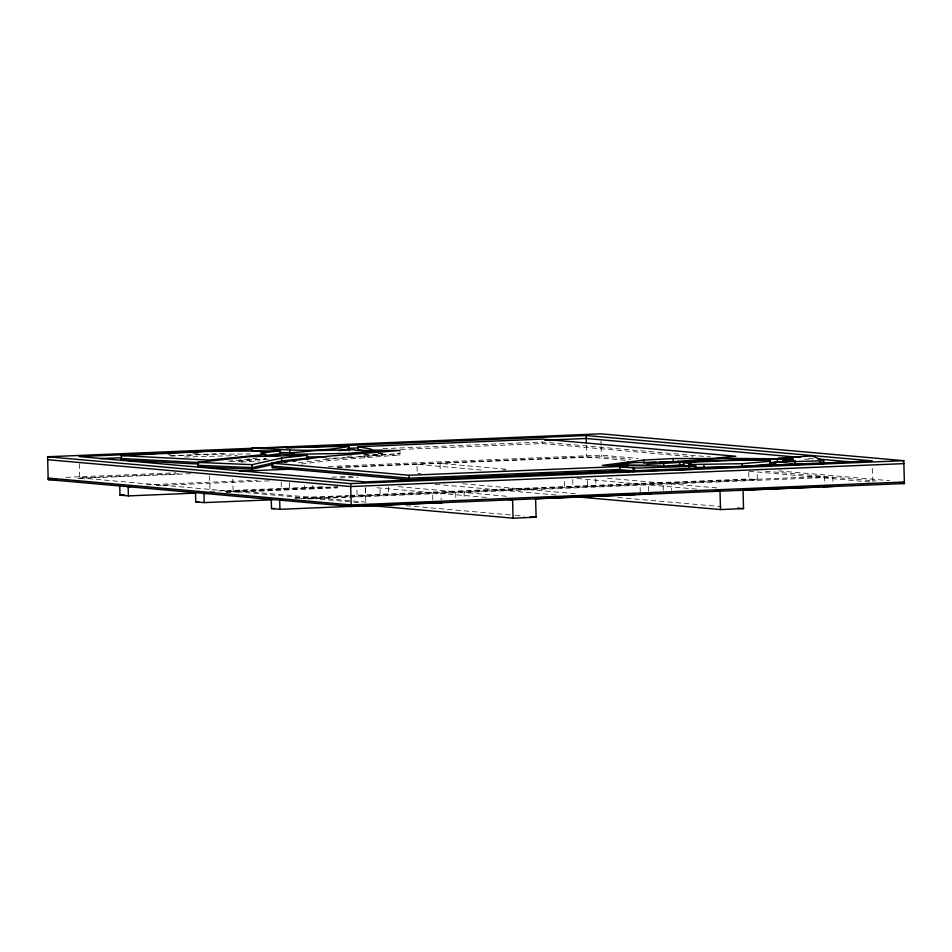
<?xml version="1.0" encoding="UTF-8"?>
<svg xmlns="http://www.w3.org/2000/svg" width="952" height="952" viewBox="0 0 952 952"><rect width="100%" height="100%" fill="white"/><g stroke="black" fill="none" stroke-linecap="round" stroke-linejoin="round"><path stroke-width="0.71" stroke-dasharray="4.76 3.57" d="M298.345 462.862L328.833 459.102L399.983 453.414L394.271 453.378M301.296 464.029L328.868 460.637L400.018 454.949L399.899 450.474M230.432 461.756L249.602 459.637L268.892 459.138M241.046 462.113L260.039 460.899M227.873 461.149L257.219 458.209M238.178 461.649L266.06 458.864L263.43 458.221M347.147 456.329L354.56 455.734M363.45 455.032L369.376 454.556M378.277 453.842L382.716 453.485L382.763 455.02L347.183 457.864L323.954 458.269M804.666 459.328L812.02 458.852L812.068 460.387M171.134 456.115L207.726 454.33L250.531 453.973M184.736 456.996L237.286 455.615M167.802 454.723L170.765 454.604M193.018 453.676L200.432 453.366M169.587 455.746L225.921 453.402M382.966 448.654L542.283 442.049L710.763 456.972M400.709 449.451L542.319 443.572L693.068 456.936M65.95 477.345L175.703 472.799M328.452 466.468L601.331 455.163L638.28 458.436M79.254 463.731L79.623 477.88L181.927 473.632M337.603 467.182L586.694 456.865L626.523 460.387M77.862 478.392L190.567 473.715M337.389 467.634L601.366 456.698L630.926 459.316M146.441 484.854L257.671 480.236M331.82 477.166L352.585 476.309M417.833 473.608L420.796 473.477M502.93 470.074L505.81 469.955M156.342 485.532L272.022 480.736M340.233 477.916L358.035 477.178M210.023 491.315L324.644 486.674M225.172 491.446L337.877 486.769M226.29 491.839L337.508 487.234M226.171 492.493L337.401 487.888M295.108 497.741L348.503 495.528M349.979 495.468L748.915 478.939L757.328 479.689L757.126 471.799M294.989 498.396L348.384 496.182M349.872 496.123L824.432 476.452L824.599 483.021M300.558 498.61L350.99 496.527M352.466 496.468L757.328 479.689M307.865 498.955L832.845 477.202L833.024 483.771M378.432 453.461L382.716 453.485M372.875 454.77L400.018 454.949M364.188 454.901L382.763 455.02M808.974 458.209L813.401 458.602M778.712 470.883L889.573 480.7M765.444 471.228L876.316 481.058M748.974 471.24L872.889 482.224L872.484 466.658M505.738 469.205L440.026 463.374L440.252 471.871M607.459 478.213L663.092 483.14L663.33 492.339M716.773 487.9L671.505 483.89L671.684 490.458M481.224 470.026L416.976 464.338L417.238 474.239M577.09 478.523L640.042 484.104L640.279 493.291M696.65 489.114L648.467 484.842L648.669 492.719M462.684 483.735L576.507 493.814M617.896 497.479L721.366 506.654M435.195 484.294L556.408 495.028M398.567 486.686L455.651 491.744L455.901 500.93M506.416 496.242L464.076 492.481L464.243 499.05M376.98 487.769L432.601 492.696L432.851 501.894M486.293 497.456L441.026 493.445L441.192 500.014M366.103 502.156L233.073 490.363L232.776 479.046M406.016 505.69L513.925 515.246M515.413 515.377L524.278 516.163M79.623 477.88L352.549 502.061M354.025 502.192L359.927 502.715M748.748 472.37L748.915 478.939M600.95 441.014L601.069 445.262M601.105 446.678L601.366 456.698M595.785 478.487L595.988 486.365L587.574 485.627L587.372 477.749M586.396 445.548L586.694 456.865M572.735 479.451L572.937 487.329L564.524 486.579L564.357 480.01M542.283 442.049L542.319 443.572M388.345 487.091L388.559 494.969L380.134 494.219L379.931 486.341M365.413 487.674L365.83 503.239M364.402 456.258L364.449 457.793M365.294 488.043L365.508 495.921L357.083 495.183L356.881 487.293M328.833 459.102L328.868 460.637M312.732 485.627L312.791 488.257L304.378 487.507L304.307 484.877M289.575 482.64L289.741 489.209L281.328 488.459L281.161 481.902M249.602 459.637L249.65 461.173M209.618 475.762L209.987 489.899M207.726 454.33L207.762 455.865"/><path stroke-width="1.43" d="M767.014 466.004L769.918 465.742L770.394 460.185L733.718 460.399L683.453 462.541L683.524 465.48L690.224 466.349M770.466 463.124L769.87 464.219L742.358 466.635L695.103 467.527M769.918 465.742L770.394 460.185M689.177 467.456L689.105 464.517L691.342 463.565L683.453 462.541M363.545 450.665L357.892 449.689L357.809 446.75L542.2 439.098L735.813 456.258L711.061 458.543L673.219 458.543L643.611 460.078L602.461 465.373L695.924 466.302L695.995 469.241L634.425 471.05L619.895 469.693M273.272 464.421L252.22 469.146L198.016 466.861L197.897 462.386L252.101 464.671L281.578 458.055L307.401 455.199L307.52 459.673M348.908 450.772L348.789 446.298C316.992 453.128 284.327 449.403 252.173 448.094L252.244 451.034L265.239 451.7M339.114 450.724L348.872 449.237M620.43 470.99L409.241 479.748L272.272 467.61L272.153 463.136L328.749 456.163L399.899 450.474L372.767 450.296L370.542 448.951L357.809 446.75M272.272 467.61L276.615 467.075M270.439 456.424L280.09 455.258L279.983 450.784L260.681 453.104L265.941 454.39L208.714 460.102L121.285 455.603L121.404 460.078L198.468 464.04M264.894 455.544L280.055 453.735M197.897 462.386L249.531 456.698L307.401 455.199M198.016 466.861L200.884 466.539M307.472 458.15L281.661 460.994L252.185 467.622L197.968 465.326M284.565 462.208L287.433 461.887M293.168 461.256L296.036 460.947M783.079 458.805L721.699 458.328L677.491 461.399L783.079 458.805L783.163 461.744L778.807 462.172M663.687 463.41L698.28 461.28L633.473 462.648L615.313 465.028L647.836 465.183L646.991 464.386L663.687 463.41L663.758 466.361M668.114 465.945L684.012 464.695M290.158 452.926L315.505 450.593L354.394 449.701L355.501 450.367L382.644 450.546L347.063 453.39L290.443 454.366L290.158 452.926L290.241 455.877M689.105 464.517L742.274 463.695L769.799 461.268M629.296 471.74L619.931 471.228L619.812 466.754L627.701 466.206L409.122 475.274L272.153 463.136M785.221 462.541L785.138 459.602L793.385 459.054L778.117 458.126L811.949 455.913L823.67 460.72L823.742 463.66L774.892 465.135L774.821 462.196L795.003 460.994L795.075 463.945M774.892 465.135L792.195 464.112M655.535 462.398L643.695 463.017L643.611 460.078M659.974 462.172L679.109 461.482M121.285 455.603L207.655 451.391L279.983 450.784M121.404 460.078L125.724 459.864M47.6 456.758L600.771 433.826L903.805 460.685L904.4 483.545L351.228 506.464L48.195 479.618L47.6 456.758L350.633 483.604L903.805 460.685M252.542 449.356L79.064 456.543L365.27 481.902L872.329 460.887L586.135 435.528L286.635 447.94M99.9 458.626L120.654 457.769M347.504 448.368L357.881 447.94M544.699 440.193L586.218 438.479L800.12 457.424M239.749 471.24L297.571 468.848M48.195 479.618L55.609 479.308M131.138 486.579L128.163 486.698L128.401 495.897L195.148 493.136M620.395 469.455L409.193 478.213L272.224 466.075M119.75 485.96L119.988 495.147L124.438 494.969M903.876 463.624L350.717 486.543L47.671 459.697M206.893 493.291L203.93 493.422L204.168 502.608L272.379 499.788M195.505 492.672L195.743 501.859L198.718 501.74M282.649 500.002L279.686 500.133L279.924 509.32L360.011 506M904.364 482.01L351.193 504.941L48.159 478.082M271.26 499.383L271.51 508.57L274.474 508.451M362.974 505.881L443.061 502.561M535 498.753L635.853 494.576M638.816 494.445L650.68 493.957M742.631 490.149L819.743 486.948M822.707 486.829L833.095 486.401L828.883 486.02M365.235 505.072L513.057 518.174L536.107 517.21L535.619 498.824M572.676 496.48L720.497 509.57L743.536 508.618L743.06 490.232M774.821 462.196L823.67 460.72M619.812 466.754L634.353 468.098L695.924 466.302M770.227 462.482L775.939 462.351M770.275 464.017L775.975 463.886M252.173 448.094L348.789 446.298M306.496 457.031L326.822 456.686M306.532 458.567L310.887 458.495M277.139 455.282L280.09 455.258M294.144 452.962L279.662 452.438M679.907 468.789L695.995 469.241M279.698 453.961L289.801 454.485L289.682 450.01M121.356 458.543L199.908 462.589M795.003 460.994L785.341 460.47L785.138 459.602M782.354 461.315L786.519 461.577M817.827 458.995L853.23 462.137M899.961 483.152L904.4 483.545M715.63 490.792L720.009 491.184L720.497 509.57M644.492 493.66L648.705 494.04M737.633 508.094L743.536 508.618M506.738 499.264L512.569 499.776L513.057 518.174M435.647 502.132L441.264 502.632M530.193 516.686L536.107 517.21M119.988 495.147L128.401 495.897M195.743 501.859L204.168 502.608M271.51 508.57L279.924 509.32M819.839 462.053L823.742 463.66M777.284 459.376L777.367 462.315M742.274 463.695L742.358 466.635M703.897 464.671L703.98 467.622M679.633 461.887L679.752 466.361M673.219 458.543L673.29 461.482M634.353 468.098L634.425 471.05M633.199 467.48L633.306 471.954M628.284 461.601L628.368 464.54M586.135 435.528L586.325 442.716M409.122 475.274L409.241 479.748M350.633 483.604L351.228 506.464M281.578 458.055L281.697 462.529M252.101 464.671L252.22 469.146"/></g></svg>
